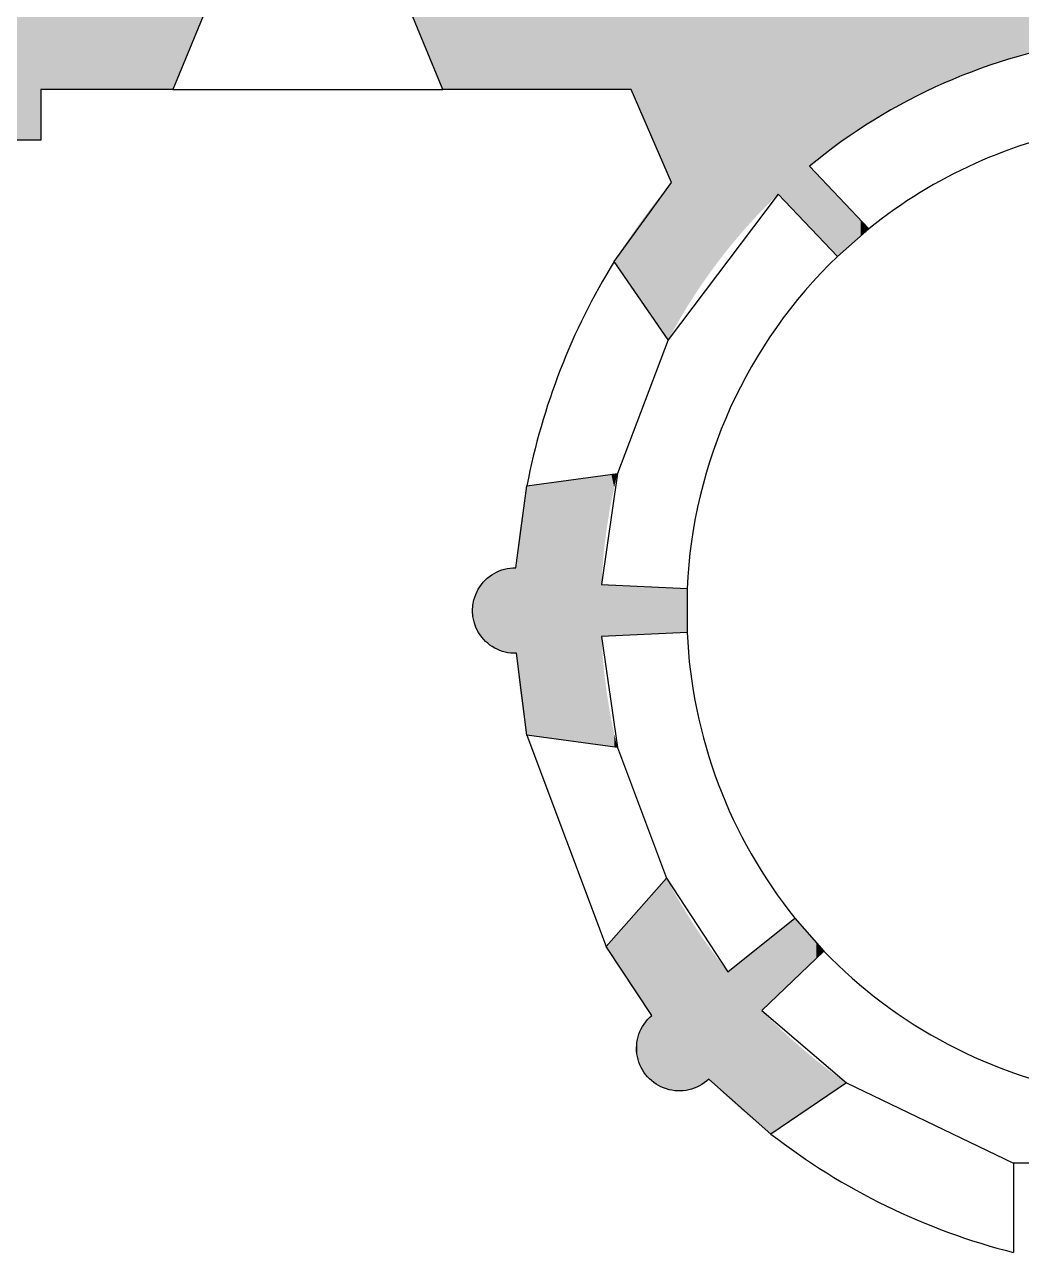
# Model space of a CAD drawing. Extents: x 3 to 54, y -275 to -27.
# Drawn here: x 26.78 to 31.87, y -178.58 to -172.32 of the extents above; entities that cross this region are included whole.
import ezdxf

# ---------------------------------------------------------------- set-up
doc = ezdxf.new("R2010")
doc.units = 0
doc.layers.add('BASE_PLAN', color=7, linetype='CONTINUOUS')

# ---------------------------------------------------------------- blocks, each defined once
blk = doc.blocks.new('*U58')
at = {"layer": 'BASE_PLAN', "linetype": 'CONTINUOUS'}
for points in [[(29.7274, -175.9942), (29.3473, -174.6703), (29.7274, -174.6191)], [(29.7315, -175.1032), (29.7274, -174.6191), (29.7315, -174.6185)], [(29.7274, -175.1746), (29.7274, -174.6191), (29.7315, -175.1032)], [(29.7373, -175.0318), (29.7315, -174.6185), (29.7373, -174.6177)], [(29.7315, -175.1032), (29.7315, -174.6185), (29.7373, -175.0318)], [(29.7448, -174.9605), (29.7373, -174.6177), (29.7448, -174.6167)], [(29.7373, -175.0318), (29.7373, -174.6177), (29.7448, -174.9605)], [(29.7541, -174.8894), (29.7448, -174.6167), (29.7541, -174.6155)], [(29.7448, -174.9605), (29.7448, -174.6167), (29.7541, -174.8894)], [(29.7651, -174.8186), (29.7541, -174.6155), (29.7651, -174.614)], [(29.7541, -174.8894), (29.7541, -174.6155), (29.7651, -174.8186)], [(29.7778, -174.748), (29.7651, -174.614), (29.7778, -174.6123)], [(29.7651, -174.8186), (29.7651, -174.614), (29.7778, -174.748)], [(29.7923, -174.6779), (29.7778, -174.6123), (29.7923, -174.6103)], [(29.7778, -174.748), (29.7778, -174.6123), (29.7923, -174.6779)], [(29.7923, -174.6779), (29.7923, -174.6103), (29.8084, -174.6082)], [(29.3473, -175.943), (29.3291, -174.7728), (29.3473, -174.6703)], [(29.3473, -175.943), (29.3473, -174.6703), (29.3473, -175.943)], [(29.3473, -175.943), (29.3473, -174.6703), (29.3473, -174.6703)], [(29.3473, -175.943), (29.3473, -174.6703), (29.7274, -175.9942)], [(29.3289, -175.8376), (29.3141, -174.8726), (29.3289, -174.7742)], [(29.3291, -175.8392), (29.3289, -174.7742), (29.3291, -174.7728)], [(29.3289, -175.8376), (29.3289, -174.7742), (29.3291, -175.8392)], [(29.3291, -175.8392), (29.3291, -174.7728), (29.3473, -175.943)], [(29.3132, -175.7268), (29.3025, -174.967), (29.3132, -174.8786)], [(29.3141, -175.7348), (29.3132, -174.8786), (29.3141, -174.8726)], [(29.3132, -175.7268), (29.3132, -174.8786), (29.3141, -175.7348)], [(29.3141, -175.7348), (29.3141, -174.8726), (29.3289, -175.8376)], [(29.3005, -175.6051), (29.294, -175.0512), (29.3005, -174.9834)], [(29.3025, -175.63), (29.3005, -174.9834), (29.3025, -174.967)], [(29.3005, -175.6051), (29.3005, -174.9834), (29.3025, -175.63)], [(29.3025, -175.63), (29.3025, -174.967), (29.3132, -175.7268)], [(29.2513, -175.5221), (29.2478, -175.092), (29.2513, -175.0914)], [(29.2531, -175.5224), (29.2513, -175.0914), (29.2531, -175.0911)], [(29.2513, -175.5221), (29.2513, -175.0914), (29.2531, -175.5224)], [(29.2566, -175.523), (29.2531, -175.0911), (29.2566, -175.0906)], [(29.2531, -175.5224), (29.2531, -175.0911), (29.2566, -175.523)], [(29.2585, -175.5232), (29.2566, -175.0906), (29.2585, -175.0903)], [(29.2566, -175.523), (29.2566, -175.0906), (29.2585, -175.5232)], [(29.262, -175.5237), (29.2585, -175.0903), (29.262, -175.0899)], [(29.2585, -175.5232), (29.2585, -175.0903), (29.262, -175.5237)], [(29.2639, -175.5238), (29.262, -175.0899), (29.2639, -175.0897)], [(29.262, -175.5237), (29.262, -175.0899), (29.2639, -175.5238)], [(29.2674, -175.5242), (29.2639, -175.0897), (29.2674, -175.0893)], [(29.2639, -175.5238), (29.2639, -175.0897), (29.2674, -175.5242)], [(29.2692, -175.5244), (29.2674, -175.0893), (29.2692, -175.0891)], [(29.2674, -175.5242), (29.2674, -175.0893), (29.2692, -175.5244)], [(29.2727, -175.5246), (29.2692, -175.0891), (29.2727, -175.0889)], [(29.2692, -175.5244), (29.2692, -175.0891), (29.2727, -175.5246)], [(29.2746, -175.5247), (29.2727, -175.0889), (29.2746, -175.0888)], [(29.2727, -175.5246), (29.2727, -175.0889), (29.2746, -175.5247)], [(29.2781, -175.5249), (29.2746, -175.0888), (29.2781, -175.0886)], [(29.2746, -175.5247), (29.2746, -175.0888), (29.2781, -175.5249)], [(29.2799, -175.525), (29.2781, -175.0886), (29.2799, -175.0885)], [(29.2781, -175.5249), (29.2781, -175.0886), (29.2799, -175.525)], [(29.2799, -175.525), (29.2799, -175.0885), (29.2834, -175.5251)], [(29.2834, -175.5251), (29.2799, -175.0885), (29.2834, -175.0885)], [(29.2852, -175.5251), (29.2834, -175.0885), (29.2852, -175.0884)], [(29.2834, -175.5251), (29.2834, -175.0885), (29.2852, -175.5251)], [(29.2852, -175.5251), (29.2852, -175.0884), (29.2887, -175.5251)], [(29.2887, -175.5251), (29.2852, -175.0884), (29.2887, -175.0884)], [(29.2887, -175.5251), (29.2887, -175.0884), (29.2905, -175.5251)], [(29.2905, -175.5251), (29.2887, -175.0884), (29.2905, -175.0884)], [(29.294, -175.525), (29.2905, -175.0884), (29.294, -175.0512)], [(29.2905, -175.5251), (29.2905, -175.0884), (29.294, -175.525)], [(29.294, -175.525), (29.294, -175.0512), (29.3005, -175.6051)], [(29.1326, -175.4605), (29.1301, -175.1555), (29.1326, -175.153)], [(29.1338, -175.4617), (29.1326, -175.153), (29.1338, -175.1517)], [(29.1326, -175.4605), (29.1326, -175.153), (29.1338, -175.4617)], [(29.1363, -175.4642), (29.1338, -175.1517), (29.1363, -175.1493)], [(29.1338, -175.4617), (29.1338, -175.1517), (29.1363, -175.4642)], [(29.1376, -175.4654), (29.1363, -175.1493), (29.1376, -175.1481)], [(29.1363, -175.4642), (29.1363, -175.1493), (29.1376, -175.4654)], [(29.1402, -175.4679), (29.1376, -175.1481), (29.1402, -175.1457)], [(29.1376, -175.4654), (29.1376, -175.1481), (29.1402, -175.4679)], [(29.1415, -175.4691), (29.1402, -175.1457), (29.1415, -175.1444)], [(29.1402, -175.4679), (29.1402, -175.1457), (29.1415, -175.4691)], [(29.1442, -175.4714), (29.1415, -175.1444), (29.1442, -175.1421)], [(29.1415, -175.4691), (29.1415, -175.1444), (29.1442, -175.4714)], [(29.1455, -175.4726), (29.1442, -175.1421), (29.1455, -175.1409)], [(29.1442, -175.4714), (29.1442, -175.1421), (29.1455, -175.4726)], [(29.1482, -175.4749), (29.1455, -175.1409), (29.1482, -175.1386)], [(29.1455, -175.4726), (29.1455, -175.1409), (29.1482, -175.4749)], [(29.1496, -175.476), (29.1482, -175.1386), (29.1496, -175.1375)], [(29.1482, -175.4749), (29.1482, -175.1386), (29.1496, -175.476)], [(29.1524, -175.4783), (29.1496, -175.1375), (29.1524, -175.1353)], [(29.1496, -175.476), (29.1496, -175.1375), (29.1524, -175.4783)], [(29.1538, -175.4794), (29.1524, -175.1353), (29.1538, -175.1341)], [(29.1524, -175.4783), (29.1524, -175.1353), (29.1538, -175.4794)], [(29.1567, -175.4816), (29.1538, -175.1341), (29.1567, -175.132)], [(29.1538, -175.4794), (29.1538, -175.1341), (29.1567, -175.4816)], [(29.1582, -175.4827), (29.1567, -175.132), (29.1582, -175.1308)], [(29.1567, -175.4816), (29.1567, -175.132), (29.1582, -175.4827)], [(29.161, -175.4848), (29.1582, -175.1308), (29.161, -175.1288)], [(29.1582, -175.4827), (29.1582, -175.1308), (29.161, -175.4848)], [(29.1626, -175.4858), (29.161, -175.1288), (29.1626, -175.1277)], [(29.161, -175.4848), (29.161, -175.1288), (29.1626, -175.4858)], [(29.1655, -175.4878), (29.1626, -175.1277), (29.1655, -175.1257)], [(29.1626, -175.4858), (29.1626, -175.1277), (29.1655, -175.4878)], [(29.1671, -175.4889), (29.1655, -175.1257), (29.1671, -175.1246)], [(29.1655, -175.4878), (29.1655, -175.1257), (29.1671, -175.4889)], [(29.17, -175.4908), (29.1671, -175.1246), (29.17, -175.1227)], [(29.1671, -175.4889), (29.1671, -175.1246), (29.17, -175.4908)], [(29.1716, -175.4918), (29.17, -175.1227), (29.1716, -175.1216)], [(29.17, -175.4908), (29.17, -175.1227), (29.1716, -175.4918)], [(29.1746, -175.4937), (29.1716, -175.1216), (29.1746, -175.1198)], [(29.1716, -175.4918), (29.1716, -175.1216), (29.1746, -175.4937)], [(29.1763, -175.4947), (29.1746, -175.1198), (29.1763, -175.1188)], [(29.1746, -175.4937), (29.1746, -175.1198), (29.1763, -175.4947)], [(29.1794, -175.4965), (29.1763, -175.1188), (29.1794, -175.117)], [(29.1763, -175.4947), (29.1763, -175.1188), (29.1794, -175.4965)], [(29.181, -175.4974), (29.1794, -175.117), (29.181, -175.1161)], [(29.1794, -175.4965), (29.1794, -175.117), (29.181, -175.4974)], [(29.1841, -175.4991), (29.181, -175.1161), (29.1841, -175.1144)], [(29.181, -175.4974), (29.181, -175.1161), (29.1841, -175.4991)], [(29.1859, -175.5), (29.1841, -175.1144), (29.1859, -175.1135)], [(29.1841, -175.4991), (29.1841, -175.1144), (29.1859, -175.5)], [(29.189, -175.5017), (29.1859, -175.1135), (29.189, -175.1118)], [(29.1859, -175.5), (29.1859, -175.1135), (29.189, -175.5017)], [(29.1907, -175.5025), (29.189, -175.1118), (29.1907, -175.111)], [(29.189, -175.5017), (29.189, -175.1118), (29.1907, -175.5025)], [(29.1939, -175.5041), (29.1907, -175.111), (29.1939, -175.1094)], [(29.1907, -175.5025), (29.1907, -175.111), (29.1939, -175.5041)], [(29.1957, -175.5049), (29.1939, -175.1094), (29.1957, -175.1086)], [(29.1939, -175.5041), (29.1939, -175.1094), (29.1957, -175.5049)], [(29.1989, -175.5064), (29.1957, -175.1086), (29.1989, -175.1071)], [(29.1957, -175.5049), (29.1957, -175.1086), (29.1989, -175.5064)], [(29.2007, -175.5072), (29.1989, -175.1071), (29.2007, -175.1063)], [(29.1989, -175.5064), (29.1989, -175.1071), (29.2007, -175.5072)], [(29.204, -175.5086), (29.2007, -175.1063), (29.204, -175.105)], [(29.2007, -175.5072), (29.2007, -175.1063), (29.204, -175.5086)], [(29.2058, -175.5093), (29.204, -175.105), (29.2058, -175.1042)], [(29.204, -175.5086), (29.204, -175.105), (29.2058, -175.5093)], [(29.2091, -175.5106), (29.2058, -175.1042), (29.2091, -175.1029)], [(29.2058, -175.5093), (29.2058, -175.1042), (29.2091, -175.5106)], [(29.2109, -175.5113), (29.2091, -175.1029), (29.2109, -175.1022)], [(29.2091, -175.5106), (29.2091, -175.1029), (29.2109, -175.5113)], [(29.2142, -175.5125), (29.2109, -175.1022), (29.2142, -175.101)], [(29.2109, -175.5113), (29.2109, -175.1022), (29.2142, -175.5125)], [(29.2161, -175.5131), (29.2142, -175.101), (29.2161, -175.1003)], [(29.2142, -175.5125), (29.2142, -175.101), (29.2161, -175.5131)], [(29.2194, -175.5143), (29.2161, -175.1003), (29.2194, -175.0992)], [(29.2161, -175.5131), (29.2161, -175.1003), (29.2194, -175.5143)], [(29.2213, -175.5149), (29.2194, -175.0992), (29.2213, -175.0986)], [(29.2194, -175.5143), (29.2194, -175.0992), (29.2213, -175.5149)], [(29.2247, -175.5159), (29.2213, -175.0986), (29.2247, -175.0976)], [(29.2213, -175.5149), (29.2213, -175.0986), (29.2247, -175.5159)], [(29.2265, -175.5165), (29.2247, -175.0976), (29.2265, -175.097)], [(29.2247, -175.5159), (29.2247, -175.0976), (29.2265, -175.5165)], [(29.2299, -175.5174), (29.2265, -175.097), (29.2299, -175.0961)], [(29.2265, -175.5165), (29.2265, -175.097), (29.2299, -175.5174)], [(29.2318, -175.5179), (29.2299, -175.0961), (29.2318, -175.0956)], [(29.2299, -175.5174), (29.2299, -175.0961), (29.2318, -175.5179)], [(29.2352, -175.5188), (29.2318, -175.0956), (29.2352, -175.0947)], [(29.2318, -175.5179), (29.2318, -175.0956), (29.2352, -175.5188)], [(29.2371, -175.5193), (29.2352, -175.0947), (29.2371, -175.0942)], [(29.2352, -175.5188), (29.2352, -175.0947), (29.2371, -175.5193)], [(29.2406, -175.5201), (29.2371, -175.0942), (29.2406, -175.0935)], [(29.2371, -175.5193), (29.2371, -175.0942), (29.2406, -175.5201)], [(29.2424, -175.5205), (29.2406, -175.0935), (29.2424, -175.093)], [(29.2406, -175.5201), (29.2406, -175.0935), (29.2424, -175.5205)], [(29.2459, -175.5212), (29.2424, -175.093), (29.2459, -175.0924)], [(29.2424, -175.5205), (29.2424, -175.093), (29.2459, -175.5212)], [(29.2478, -175.5215), (29.2459, -175.0924), (29.2478, -175.092)], [(29.2459, -175.5212), (29.2459, -175.0924), (29.2478, -175.5215)], [(29.2478, -175.5215), (29.2478, -175.092), (29.2513, -175.5221)], [(29.0895, -175.3982), (29.088, -175.2185), (29.0895, -175.2154)], [(29.0903, -175.3999), (29.0895, -175.2154), (29.0903, -175.2135)], [(29.0895, -175.3982), (29.0895, -175.2154), (29.0903, -175.3999)], [(29.0918, -175.4032), (29.0903, -175.2135), (29.0918, -175.2104)], [(29.0903, -175.3999), (29.0903, -175.2135), (29.0918, -175.4032)], [(29.0927, -175.4049), (29.0918, -175.2104), (29.0927, -175.2086)], [(29.0918, -175.4032), (29.0918, -175.2104), (29.0927, -175.4049)], [(29.0943, -175.4081), (29.0927, -175.2086), (29.0943, -175.2055)], [(29.0927, -175.4049), (29.0927, -175.2086), (29.0943, -175.4081)], [(29.0952, -175.4098), (29.0943, -175.2055), (29.0952, -175.2037)], [(29.0943, -175.4081), (29.0943, -175.2055), (29.0952, -175.4098)], [(29.0969, -175.4129), (29.0952, -175.2037), (29.0969, -175.2006)], [(29.0952, -175.4098), (29.0952, -175.2037), (29.0969, -175.4129)], [(29.0979, -175.4146), (29.0969, -175.2006), (29.0979, -175.1989)], [(29.0969, -175.4129), (29.0969, -175.2006), (29.0979, -175.4146)], [(29.0996, -175.4177), (29.0979, -175.1989), (29.0996, -175.1958)], [(29.0979, -175.4146), (29.0979, -175.1989), (29.0996, -175.4177)], [(29.1006, -175.4193), (29.0996, -175.1958), (29.1006, -175.1941)], [(29.0996, -175.4177), (29.0996, -175.1958), (29.1006, -175.4193)], [(29.1025, -175.4224), (29.1006, -175.1941), (29.1025, -175.1912)], [(29.1006, -175.4193), (29.1006, -175.1941), (29.1025, -175.4224)], [(29.1035, -175.424), (29.1025, -175.1912), (29.1035, -175.1895)], [(29.1025, -175.4224), (29.1025, -175.1912), (29.1035, -175.424)], [(29.1054, -175.427), (29.1035, -175.1895), (29.1054, -175.1865)], [(29.1035, -175.424), (29.1035, -175.1895), (29.1054, -175.427)], [(29.1065, -175.4286), (29.1054, -175.1865), (29.1065, -175.1849)], [(29.1054, -175.427), (29.1054, -175.1865), (29.1065, -175.4286)], [(29.1085, -175.4315), (29.1065, -175.1849), (29.1085, -175.182)], [(29.1065, -175.4286), (29.1065, -175.1849), (29.1085, -175.4315)], [(29.1096, -175.4331), (29.1085, -175.182), (29.1096, -175.1804)], [(29.1085, -175.4315), (29.1085, -175.182), (29.1096, -175.4331)], [(29.1116, -175.436), (29.1096, -175.1804), (29.1116, -175.1776)], [(29.1096, -175.4331), (29.1096, -175.1804), (29.1116, -175.436)], [(29.1128, -175.4375), (29.1116, -175.1776), (29.1128, -175.176)], [(29.1116, -175.436), (29.1116, -175.1776), (29.1128, -175.4375)], [(29.1149, -175.4403), (29.1128, -175.176), (29.1149, -175.1732)], [(29.1128, -175.4375), (29.1128, -175.176), (29.1149, -175.4403)], [(29.1161, -175.4418), (29.1149, -175.1732), (29.1161, -175.1717)], [(29.1149, -175.4403), (29.1149, -175.1732), (29.1161, -175.4418)], [(29.1183, -175.4445), (29.1161, -175.1717), (29.1183, -175.169)], [(29.1161, -175.4418), (29.1161, -175.1717), (29.1183, -175.4445)], [(29.1194, -175.446), (29.1183, -175.169), (29.1194, -175.1675)], [(29.1183, -175.4445), (29.1183, -175.169), (29.1194, -175.446)], [(29.1217, -175.4487), (29.1194, -175.1675), (29.1217, -175.1648)], [(29.1194, -175.446), (29.1194, -175.1675), (29.1217, -175.4487)], [(29.1229, -175.4501), (29.1217, -175.1648), (29.1229, -175.1634)], [(29.1217, -175.4487), (29.1217, -175.1648), (29.1229, -175.4501)], [(29.1252, -175.4527), (29.1229, -175.1634), (29.1252, -175.1608)], [(29.1229, -175.4501), (29.1229, -175.1634), (29.1252, -175.4527)], [(29.1265, -175.4541), (29.1252, -175.1608), (29.1265, -175.1594)], [(29.1252, -175.4527), (29.1252, -175.1608), (29.1265, -175.4541)], [(29.1289, -175.4567), (29.1265, -175.1594), (29.1289, -175.1569)], [(29.1265, -175.4541), (29.1265, -175.1594), (29.1289, -175.4567)], [(29.1301, -175.458), (29.1289, -175.1569), (29.1301, -175.1555)], [(29.1289, -175.4567), (29.1289, -175.1569), (29.1301, -175.458)], [(29.1301, -175.458), (29.1301, -175.1555), (29.1326, -175.4605)], [(29.7274, -175.9942), (29.7274, -175.1746), (29.7274, -175.9942)], [(29.7274, -175.9942), (29.7274, -175.1746), (29.7274, -175.1746)], [(29.7274, -175.4387), (29.7274, -175.1746), (30.1619, -175.4191)], [(30.1619, -175.4191), (29.7274, -175.1746), (30.1619, -175.1943)], [(30.1619, -175.3067), (30.1619, -175.1943), (30.1625, -175.2505)], [(30.1625, -175.2505), (30.1619, -175.1943), (30.1625, -175.1943)], [(30.1625, -175.2505), (30.1625, -175.1943), (30.1644, -175.1944)], [(29.0713, -175.3352), (29.0709, -175.2818), (29.0713, -175.2784)], [(29.0716, -175.337), (29.0713, -175.2784), (29.0716, -175.2764)], [(29.0713, -175.3352), (29.0713, -175.2784), (29.0716, -175.337)], [(29.0721, -175.3406), (29.0716, -175.2764), (29.0721, -175.273)], [(29.0716, -175.337), (29.0716, -175.2764), (29.0721, -175.3406)], [(29.0724, -175.3424), (29.0721, -175.273), (29.0724, -175.271)], [(29.0721, -175.3406), (29.0721, -175.273), (29.0724, -175.3424)], [(29.073, -175.346), (29.0724, -175.271), (29.073, -175.2676)], [(29.0724, -175.3424), (29.0724, -175.271), (29.073, -175.346)], [(29.0734, -175.3478), (29.073, -175.2676), (29.0734, -175.2657)], [(29.073, -175.346), (29.073, -175.2676), (29.0734, -175.3478)], [(29.074, -175.3513), (29.0734, -175.2657), (29.074, -175.2623)], [(29.0734, -175.3478), (29.0734, -175.2657), (29.074, -175.3513)], [(29.0744, -175.3531), (29.074, -175.2623), (29.0744, -175.2603)], [(29.074, -175.3513), (29.074, -175.2623), (29.0744, -175.3531)], [(29.0752, -175.3566), (29.0744, -175.2603), (29.0752, -175.2569)], [(29.0744, -175.3531), (29.0744, -175.2603), (29.0752, -175.3566)], [(29.0757, -175.3585), (29.0752, -175.2569), (29.0757, -175.255)], [(29.0752, -175.3566), (29.0752, -175.2569), (29.0757, -175.3585)], [(29.0765, -175.362), (29.0757, -175.255), (29.0765, -175.2516)], [(29.0757, -175.3585), (29.0757, -175.255), (29.0765, -175.362)], [(29.077, -175.3638), (29.0765, -175.2516), (29.077, -175.2497)], [(29.0765, -175.362), (29.0765, -175.2516), (29.077, -175.3638)], [(29.078, -175.3673), (29.077, -175.2497), (29.078, -175.2463)], [(29.077, -175.3638), (29.077, -175.2497), (29.078, -175.3673)], [(29.0785, -175.3691), (29.078, -175.2463), (29.0785, -175.2444)], [(29.078, -175.3673), (29.078, -175.2463), (29.0785, -175.3691)], [(29.0796, -175.3725), (29.0785, -175.2444), (29.0796, -175.241)], [(29.0785, -175.3691), (29.0785, -175.2444), (29.0796, -175.3725)], [(29.0802, -175.3743), (29.0796, -175.241), (29.0802, -175.2391)], [(29.0796, -175.3725), (29.0796, -175.241), (29.0802, -175.3743)], [(29.0813, -175.3777), (29.0802, -175.2391), (29.0813, -175.2358)], [(29.0802, -175.3743), (29.0802, -175.2391), (29.0813, -175.3777)], [(29.0819, -175.3795), (29.0813, -175.2358), (29.0819, -175.2339)], [(29.0813, -175.3777), (29.0813, -175.2358), (29.0819, -175.3795)], [(29.0831, -175.3829), (29.0819, -175.2339), (29.0831, -175.2306)], [(29.0819, -175.3795), (29.0819, -175.2339), (29.0831, -175.3829)], [(29.0838, -175.3847), (29.0831, -175.2306), (29.0838, -175.2287)], [(29.0831, -175.3829), (29.0831, -175.2306), (29.0838, -175.3847)], [(29.0851, -175.3881), (29.0838, -175.2287), (29.0851, -175.2255)], [(29.0838, -175.3847), (29.0838, -175.2287), (29.0851, -175.3881)], [(29.0859, -175.3899), (29.0851, -175.2255), (29.0859, -175.2236)], [(29.0851, -175.3881), (29.0851, -175.2255), (29.0859, -175.3899)], [(29.0872, -175.3932), (29.0859, -175.2236), (29.0872, -175.2204)], [(29.0859, -175.3899), (29.0859, -175.2236), (29.0872, -175.3932)], [(29.088, -175.3949), (29.0872, -175.2204), (29.088, -175.2185)], [(29.0872, -175.3932), (29.0872, -175.2204), (29.088, -175.3949)], [(29.088, -175.3949), (29.088, -175.2185), (29.0895, -175.3982)], [(29.0696, -175.3138), (29.0695, -175.3032), (29.0696, -175.3002)], [(29.0695, -175.3096), (29.0695, -175.3085), (29.0695, -175.3032)], [(29.0695, -175.3096), (29.0695, -175.3032), (29.0696, -175.3138)], [(29.0697, -175.3153), (29.0696, -175.3002), (29.0697, -175.2979)], [(29.0696, -175.3138), (29.0696, -175.3002), (29.0697, -175.3153)], [(29.0698, -175.3192), (29.0697, -175.2979), (29.0698, -175.2946)], [(29.0697, -175.3153), (29.0697, -175.2979), (29.0698, -175.3192)], [(29.0699, -175.3208), (29.0698, -175.2946), (29.0699, -175.2925)], [(29.0698, -175.3192), (29.0698, -175.2946), (29.0699, -175.3208)], [(29.0702, -175.3245), (29.0699, -175.2925), (29.0702, -175.2892)], [(29.0699, -175.3208), (29.0699, -175.2925), (29.0702, -175.3245)], [(29.0703, -175.3262), (29.0702, -175.2892), (29.0703, -175.2872)], [(29.0702, -175.3245), (29.0702, -175.2892), (29.0703, -175.3262)], [(29.0707, -175.3299), (29.0703, -175.2872), (29.0707, -175.2838)], [(29.0703, -175.3262), (29.0703, -175.2872), (29.0707, -175.3299)], [(29.0709, -175.3316), (29.0707, -175.2838), (29.0709, -175.2818)], [(29.0707, -175.3299), (29.0707, -175.2838), (29.0709, -175.3316)], [(29.0709, -175.3316), (29.0709, -175.2818), (29.0713, -175.3352)], [(30.1619, -175.4191), (30.1619, -175.3067), (30.1625, -175.419)], [(30.1625, -175.419), (30.1619, -175.3067), (30.1625, -175.3628)], [(30.1625, -175.419), (30.1625, -175.3628), (30.1644, -175.4189)], [(29.7274, -175.9942), (29.7274, -175.4387), (29.7315, -175.9948)], [(29.7315, -175.9948), (29.7274, -175.4387), (29.7315, -175.5101)], [(29.7315, -175.9948), (29.7315, -175.5101), (29.7373, -175.9956)], [(29.7373, -175.9956), (29.7315, -175.5101), (29.7373, -175.5815)], [(29.7373, -175.9956), (29.7373, -175.5815), (29.7448, -175.9966)], [(29.7448, -175.9966), (29.7373, -175.5815), (29.7448, -175.6528)], [(29.7448, -175.9966), (29.7448, -175.6528), (29.7541, -175.9978)], [(29.7541, -175.9978), (29.7448, -175.6528), (29.7541, -175.7239)], [(29.7541, -175.9978), (29.7541, -175.7239), (29.7651, -175.9993)], [(29.7651, -175.9993), (29.7541, -175.7239), (29.7651, -175.7947)], [(29.7651, -175.9993), (29.7651, -175.7947), (29.7778, -176.001)], [(29.7778, -176.001), (29.7651, -175.7947), (29.7778, -175.8653)], [(29.7778, -176.001), (29.7778, -175.8653), (29.7923, -176.003)], [(29.7923, -176.003), (29.7778, -175.8653), (29.7923, -175.9354)], [(29.7923, -176.003), (29.7923, -175.9354), (29.8084, -176.0052)]]:
    blk.add_solid(points, dxfattribs=at)
blk = doc.blocks.new('*U59')
at = {"layer": 'BASE_PLAN', "linetype": 'CONTINUOUS'}
for points in [[(28.9186, -172.649), (28.7063, -172.1339), (28.9186, -171.6188)], [(28.9186, -172.649), (28.9186, -171.6188), (29.8791, -172.649)], [(29.8791, -172.649), (28.9186, -171.6188), (29.8791, -171.6188)], [(29.8791, -172.649), (29.8791, -171.6188), (30.0843, -173.1241)], [(30.0843, -173.1241), (29.8791, -171.6188), (30.0843, -171.6188)], [(30.0843, -173.8958), (30.0843, -171.6188), (30.0958, -173.8746)], [(30.0958, -173.8746), (30.0843, -171.6188), (30.0958, -171.6188)], [(30.0958, -173.8746), (30.0958, -171.6188), (30.1247, -173.8239)], [(30.1247, -173.8239), (30.0958, -171.6188), (30.1247, -171.6188)], [(30.1247, -173.8239), (30.1247, -171.6188), (30.1546, -173.7737)], [(30.1546, -173.7737), (30.1247, -171.6188), (30.1546, -171.6188)], [(30.1546, -173.7737), (30.1546, -171.6188), (30.1855, -173.7241)], [(30.1855, -173.7241), (30.1546, -171.6188), (30.1855, -171.6188)], [(30.1855, -173.7241), (30.1855, -171.6188), (30.2174, -173.6751)], [(30.2174, -173.6751), (30.1855, -171.6188), (30.2174, -171.6188)], [(30.2174, -173.6751), (30.2174, -171.6188), (30.2503, -173.6267)], [(30.2503, -173.6267), (30.2174, -171.6188), (30.2503, -171.6188)], [(30.2503, -173.6267), (30.2503, -171.6188), (30.2842, -173.579)], [(30.2842, -173.579), (30.2503, -171.6188), (30.2842, -171.6188)], [(30.2842, -173.579), (30.2842, -171.6188), (30.319, -173.5319)], [(30.319, -173.5319), (30.2842, -171.6188), (30.319, -171.6188)], [(30.319, -173.5319), (30.319, -171.6188), (30.3548, -173.4855)], [(30.3548, -173.4855), (30.319, -171.6188), (30.3548, -171.6188)], [(30.3548, -173.4855), (30.3548, -171.6188), (30.3915, -173.4399)], [(30.3915, -173.4399), (30.3548, -171.6188), (30.3915, -171.6188)], [(30.3915, -173.4399), (30.3915, -171.6188), (30.429, -173.3951)], [(30.429, -173.3951), (30.3915, -171.6188), (30.429, -171.6188)], [(30.429, -173.3951), (30.429, -171.6188), (30.4674, -173.351)], [(30.4674, -173.351), (30.429, -171.6188), (30.4674, -171.6188)], [(30.4674, -173.351), (30.4674, -171.6188), (30.5067, -173.3077)], [(30.5067, -173.3077), (30.4674, -171.6188), (30.5067, -171.6188)], [(30.5067, -173.3077), (30.5067, -171.6188), (30.5467, -173.2653)], [(30.5467, -173.2653), (30.5067, -171.6188), (30.5467, -171.6188)], [(30.5467, -173.2653), (30.5467, -171.6188), (30.5875, -173.2237)], [(30.5875, -173.2237), (30.5467, -171.6188), (30.5875, -171.6188)], [(30.5875, -173.2237), (30.5875, -171.6188), (30.6291, -173.183)], [(30.6291, -173.183), (30.5875, -171.6188), (30.6291, -171.6188)], [(30.6291, -173.183), (30.6291, -171.6188), (30.7883, -173.3503)], [(30.7883, -173.3503), (30.6291, -171.6188), (30.7883, -171.6188)], [(30.7883, -173.0411), (30.7883, -171.6188), (30.8665, -172.9786)], [(30.8665, -172.9786), (30.7883, -171.6188), (30.8665, -171.6188)], [(30.8665, -172.9786), (30.8665, -171.6188), (30.947, -172.9186)], [(30.947, -172.9186), (30.8665, -171.6188), (30.947, -171.6188)], [(30.947, -172.9186), (30.947, -171.6188), (31.0298, -172.8612)], [(31.0298, -172.8612), (30.947, -171.6188), (31.0298, -171.6188)], [(31.0298, -172.8612), (31.0298, -171.6188), (31.1148, -172.8066)], [(31.1148, -172.8066), (31.0298, -171.6188), (31.1148, -171.6188)], [(31.1148, -172.8066), (31.1148, -171.6188), (31.2019, -172.7548)], [(31.2019, -172.7548), (31.1148, -171.6188), (31.2019, -171.6188)], [(31.2019, -172.7548), (31.2019, -171.6188), (31.2908, -172.7059)], [(31.2908, -172.7059), (31.2019, -171.6188), (31.2908, -171.6188)], [(31.2908, -172.7059), (31.2908, -171.6188), (31.3815, -172.6602)], [(31.3815, -172.6602), (31.2908, -171.6188), (31.3815, -171.6188)], [(31.3815, -172.6602), (31.3815, -171.6188), (31.4738, -172.6175)], [(31.4738, -172.6175), (31.3815, -171.6188), (31.4738, -171.6188)], [(31.4738, -172.6175), (31.4738, -171.6188), (31.5675, -172.5782)], [(31.5675, -172.5782), (31.4738, -171.6188), (31.5675, -171.6188)], [(31.5675, -172.5782), (31.5675, -171.6188), (31.6624, -172.5421)], [(31.6624, -172.5421), (31.5675, -171.6188), (31.6624, -171.6188)], [(31.6624, -172.5421), (31.6624, -171.6188), (31.7584, -172.5094)], [(31.7584, -172.5094), (31.6624, -171.6188), (31.7584, -171.6188)], [(31.7584, -172.5094), (31.7584, -171.6188), (31.8553, -172.4801)], [(31.8553, -172.4801), (31.7584, -171.6188), (31.8553, -171.6188)], [(31.8553, -172.4801), (31.8553, -171.6188), (31.953, -172.4543)], [(31.953, -172.4543), (31.8553, -171.6188), (31.953, -171.6188)], [(30.7883, -173.3503), (30.7883, -173.0411), (30.9313, -173.5005)], [(30.9313, -173.5005), (30.7883, -173.0411), (30.9313, -173.1914)], [(30.068, -173.9257), (30.0446, -173.172), (30.068, -173.1438)], [(30.0843, -173.8958), (30.068, -173.1438), (30.0843, -173.1241)], [(30.068, -173.9257), (30.068, -173.1438), (30.0843, -173.8958)], [(30.0446, -173.8919), (30.0058, -173.2207), (30.0446, -173.172)], [(30.0446, -173.8919), (30.0446, -173.172), (30.068, -173.9257)], [(30.9313, -173.5005), (30.9313, -173.1914), (30.9702, -173.464)], [(30.9702, -173.464), (30.9313, -173.1914), (30.9702, -173.2323)], [(29.9678, -173.781), (29.9308, -173.3203), (29.9678, -173.2701)], [(30.0058, -173.8358), (29.9678, -173.2701), (30.0058, -173.2207)], [(29.9678, -173.781), (29.9678, -173.2701), (30.0058, -173.8358)], [(30.0058, -173.8358), (30.0058, -173.2207), (30.0446, -173.8919)], [(30.9702, -173.464), (30.9702, -173.2323), (31.0098, -173.4284)], [(31.0098, -173.4284), (30.9702, -173.2323), (31.0098, -173.274)], [(31.0098, -173.4284), (31.0098, -173.274), (31.0502, -173.3936)], [(31.0502, -173.3936), (31.0098, -173.274), (31.0502, -173.3164)], [(29.9308, -173.7275), (29.8946, -173.371), (29.9308, -173.3203)], [(29.9308, -173.7275), (29.9308, -173.3203), (29.9678, -173.781)], [(31.0502, -173.3936), (31.0502, -173.3164), (31.0914, -173.3597)], [(29.8946, -173.6754), (29.8595, -173.4225), (29.8946, -173.371)], [(29.8946, -173.6754), (29.8946, -173.371), (29.9308, -173.7275)], [(29.8595, -173.6246), (29.8253, -173.4746), (29.8595, -173.4225)], [(29.8595, -173.6246), (29.8595, -173.4225), (29.8946, -173.6754)], [(29.8253, -173.5752), (29.7921, -173.5272), (29.8253, -173.4746)], [(29.8253, -173.5752), (29.8253, -173.4746), (29.8595, -173.6246)]]:
    blk.add_solid(points, dxfattribs=at)
blk = doc.blocks.new('*U60')
at = {"layer": 'BASE_PLAN', "linetype": 'CONTINUOUS'}
for points in [[(26.4841, -172.9078), (26.4841, -168.4199), (26.8116, -172.9078)], [(26.8116, -172.9078), (26.4841, -168.4199), (26.8116, -171.6188)], [(26.8116, -172.9078), (26.8116, -171.6188), (26.8682, -172.9078)], [(26.8682, -172.649), (26.8116, -171.6188), (26.8682, -171.6188)], [(26.8682, -172.9078), (26.8116, -171.6188), (26.8682, -172.649)], [(26.8682, -172.649), (26.8682, -171.6188), (27.5415, -172.649)], [(27.5415, -172.649), (26.8682, -171.6188), (27.5415, -171.6188)], [(27.5415, -172.649), (27.5415, -171.6188), (27.7538, -172.1339)]]:
    blk.add_solid(points, dxfattribs=at)
blk = doc.blocks.new('*U67')
at = {"layer": 'BASE_PLAN', "linetype": 'CONTINUOUS'}
for points in [[(30.0172, -177.729), (30.0124, -176.7246), (30.0172, -176.7192)], [(30.022, -177.7317), (30.0172, -176.7192), (30.022, -176.7138)], [(30.0172, -177.729), (30.0172, -176.7192), (30.022, -177.7317)], [(30.0269, -177.7342), (30.022, -176.7138), (30.0269, -176.7082)], [(30.022, -177.7317), (30.022, -176.7138), (30.0269, -177.7342)], [(30.0319, -177.7366), (30.0269, -176.7082), (30.0319, -176.7026)], [(30.0269, -177.7342), (30.0269, -176.7082), (30.0319, -177.7366)], [(30.0369, -177.7389), (30.0319, -176.7026), (30.0369, -176.6969)], [(30.0319, -177.7366), (30.0319, -176.7026), (30.0369, -177.7389)], [(30.042, -177.7411), (30.0369, -176.6969), (30.042, -176.6912)], [(30.0369, -177.7389), (30.0369, -176.6969), (30.042, -177.7411)], [(30.0471, -177.7431), (30.042, -176.6912), (30.0471, -176.6854)], [(30.042, -177.7411), (30.042, -176.6912), (30.0471, -177.7431)], [(30.0523, -177.745), (30.0471, -176.6854), (30.0523, -176.6795)], [(30.0471, -177.7431), (30.0471, -176.6854), (30.0523, -177.745)], [(30.0575, -177.7468), (30.0523, -176.6795), (30.0575, -176.6736)], [(30.0523, -177.745), (30.0523, -176.6795), (30.0575, -177.7468)], [(30.0595, -177.7474), (30.0575, -176.6736), (30.0595, -176.6713)], [(30.0575, -177.7468), (30.0575, -176.6736), (30.0595, -177.7474)], [(30.0595, -177.7474), (30.0595, -176.6713), (30.0627, -177.7484)], [(30.0627, -177.7484), (30.0595, -176.6713), (30.0627, -176.6774)], [(30.0627, -177.7484), (30.0627, -176.6774), (30.068, -177.7499)], [(30.068, -177.7499), (30.0627, -176.6774), (30.068, -176.6871)], [(30.068, -177.7499), (30.068, -176.6871), (30.0733, -177.7512)], [(30.0733, -177.7512), (30.068, -176.6871), (30.0733, -176.697)], [(30.0733, -177.7512), (30.0733, -176.697), (30.0786, -177.7524)], [(30.0786, -177.7524), (30.0733, -176.697), (30.0786, -176.7068)], [(30.0786, -177.7524), (30.0786, -176.7068), (30.0839, -177.7535)], [(30.0839, -177.7535), (30.0786, -176.7068), (30.0839, -176.7167)], [(30.0839, -177.7535), (30.0839, -176.7167), (30.0892, -177.7545)], [(30.0892, -177.7545), (30.0839, -176.7167), (30.0892, -176.7266)], [(29.9837, -177.3725), (29.9225, -176.8266), (29.9837, -176.7572)], [(29.9857, -177.7073), (29.9837, -176.7572), (29.9857, -176.755)], [(29.9837, -177.7056), (29.9837, -176.7572), (29.9857, -177.7073)], [(29.9899, -177.7107), (29.9857, -176.755), (29.9899, -176.7502)], [(29.9857, -177.7073), (29.9857, -176.755), (29.9899, -177.7107)], [(29.9943, -177.714), (29.9899, -176.7502), (29.9943, -176.7453)], [(29.9899, -177.7107), (29.9899, -176.7502), (29.9943, -177.714)], [(29.9987, -177.7172), (29.9943, -176.7453), (29.9987, -176.7402)], [(29.9943, -177.714), (29.9943, -176.7453), (29.9987, -177.7172)], [(30.0032, -177.7203), (29.9987, -176.7402), (30.0032, -176.7351)], [(29.9987, -177.7172), (29.9987, -176.7402), (30.0032, -177.7203)], [(30.0078, -177.7234), (30.0032, -176.7351), (30.0078, -176.7299)], [(30.0032, -177.7203), (30.0032, -176.7351), (30.0078, -177.7234)], [(30.0124, -177.7263), (30.0078, -176.7299), (30.0124, -176.7246)], [(30.0078, -177.7234), (30.0078, -176.7299), (30.0124, -177.7263)], [(30.0124, -177.7263), (30.0124, -176.7246), (30.0172, -177.729)], [(30.0892, -177.7545), (30.0892, -176.7266), (30.0933, -177.7551)], [(30.0933, -177.7551), (30.0892, -176.7266), (30.0933, -176.7342)], [(30.0933, -177.7551), (30.0933, -176.7342), (30.0946, -177.7553)], [(30.0946, -177.7553), (30.0933, -176.7342), (30.0946, -176.7364)], [(30.0946, -177.7553), (30.0946, -176.7364), (30.0999, -177.7559)], [(30.0999, -177.7559), (30.0946, -176.7364), (30.0999, -176.7458)], [(30.0999, -177.7559), (30.0999, -176.7458), (30.1052, -177.7565)], [(30.1052, -177.7565), (30.0999, -176.7458), (30.1052, -176.7551)], [(30.1052, -177.7565), (30.1052, -176.7551), (30.1105, -177.7569)], [(30.1105, -177.7569), (30.1052, -176.7551), (30.1105, -176.7644)], [(30.1105, -177.7569), (30.1105, -176.7644), (30.1158, -177.7572)], [(30.1158, -177.7572), (30.1105, -176.7644), (30.1158, -176.7737)], [(30.1158, -177.7572), (30.1158, -176.7737), (30.1211, -177.7573)], [(30.1211, -177.7573), (30.1158, -176.7737), (30.1211, -176.783)], [(29.9225, -177.2865), (29.8635, -176.8935), (29.9225, -176.8266)], [(29.9225, -177.2865), (29.9225, -176.8266), (29.9837, -177.3725)], [(30.1211, -177.7573), (30.1211, -176.783), (30.1265, -177.7573)], [(30.1265, -177.7573), (30.1211, -176.783), (30.1265, -176.7924)], [(30.1265, -177.7573), (30.1265, -176.7924), (30.1287, -177.7573)], [(30.1287, -177.7573), (30.1265, -176.7924), (30.1287, -176.7962)], [(30.1287, -177.7573), (30.1287, -176.7962), (30.1318, -177.7572)], [(30.1318, -177.7572), (30.1287, -176.7962), (30.1318, -176.8015)], [(30.1318, -177.7572), (30.1318, -176.8015), (30.1372, -177.7569)], [(30.1372, -177.7569), (30.1318, -176.8015), (30.1372, -176.8104)], [(30.1372, -177.7569), (30.1372, -176.8104), (30.1426, -177.7566)], [(30.1426, -177.7566), (30.1372, -176.8104), (30.1426, -176.8193)], [(30.1426, -177.7566), (30.1426, -176.8193), (30.148, -177.756)], [(30.148, -177.756), (30.1426, -176.8193), (30.148, -176.8283)], [(30.148, -177.756), (30.148, -176.8283), (30.1534, -177.7554)], [(30.1534, -177.7554), (30.148, -176.8283), (30.1534, -176.8372)], [(30.1534, -177.7554), (30.1534, -176.8372), (30.1587, -177.7546)], [(30.1587, -177.7546), (30.1534, -176.8372), (30.1587, -176.8462)], [(29.8635, -177.199), (29.8067, -176.9579), (29.8635, -176.8935)], [(29.8635, -177.199), (29.8635, -176.8935), (29.9225, -177.2865)], [(30.1587, -177.7546), (30.1587, -176.8462), (30.1641, -177.7536)], [(30.1641, -177.7536), (30.1587, -176.8462), (30.1641, -176.8551)], [(30.1641, -177.7536), (30.1641, -176.8551), (30.1655, -177.7533)], [(30.1655, -177.7533), (30.1641, -176.8551), (30.1655, -176.8574)], [(30.1655, -177.7533), (30.1655, -176.8574), (30.1695, -177.7526)], [(30.1695, -177.7526), (30.1655, -176.8574), (30.1695, -176.8636)], [(30.1695, -177.7526), (30.1695, -176.8636), (30.1748, -177.7513)], [(30.1748, -177.7513), (30.1695, -176.8636), (30.1748, -176.872)], [(30.1748, -177.7513), (30.1748, -176.872), (30.1802, -177.75)], [(30.1802, -177.75), (30.1748, -176.872), (30.1802, -176.8804)], [(30.1802, -177.75), (30.1802, -176.8804), (30.1855, -177.7485)], [(30.1855, -177.7485), (30.1802, -176.8804), (30.1855, -176.8887)], [(30.1855, -177.7485), (30.1855, -176.8887), (30.1907, -177.7469)], [(30.1907, -177.7469), (30.1855, -176.8887), (30.1907, -176.897)], [(30.1907, -177.7469), (30.1907, -176.897), (30.1959, -177.7451)], [(30.1959, -177.7451), (30.1907, -176.897), (30.1959, -176.9052)], [(30.1959, -177.7451), (30.1959, -176.9052), (30.2011, -177.7432)], [(30.2011, -177.7432), (30.1959, -176.9052), (30.2011, -176.9134)], [(30.7143, -177.1846), (30.5451, -177.0107), (30.7143, -176.8759)], [(30.7143, -177.1846), (30.7143, -176.8759), (30.7497, -177.1507)], [(30.7497, -177.1507), (30.7143, -176.8759), (30.7497, -176.9191)], [(29.8067, -177.1101), (29.7521, -177.0197), (29.8067, -176.9579)], [(29.8067, -177.1101), (29.8067, -176.9579), (29.8635, -177.199)], [(30.2011, -177.7432), (30.2011, -176.9134), (30.2039, -177.7421)], [(30.2039, -177.7421), (30.2011, -176.9134), (30.2039, -176.9178)], [(30.2039, -177.7421), (30.2039, -176.9178), (30.2063, -177.7412)], [(30.2063, -177.7412), (30.2039, -176.9178), (30.2063, -176.9212)], [(30.2063, -177.7412), (30.2063, -176.9212), (30.2113, -177.7391)], [(30.2113, -177.7391), (30.2063, -176.9212), (30.2113, -176.9288)], [(30.2113, -177.7391), (30.2113, -176.9288), (30.2163, -177.7368)], [(30.2163, -177.7368), (30.2113, -176.9288), (30.2163, -176.9363)], [(30.2163, -177.7368), (30.2163, -176.9363), (30.2213, -177.7344)], [(30.2213, -177.7344), (30.2163, -176.9363), (30.2213, -176.9436)], [(30.2213, -177.7344), (30.2213, -176.9436), (30.2262, -177.7319)], [(30.2262, -177.7319), (30.2213, -176.9436), (30.2262, -176.9509)], [(30.2262, -177.7319), (30.2262, -176.9509), (30.231, -177.7292)], [(30.231, -177.7292), (30.2262, -176.9509), (30.231, -176.9581)], [(30.231, -177.7292), (30.231, -176.9581), (30.2357, -177.7265)], [(30.2357, -177.7265), (30.231, -176.9581), (30.2357, -176.9651)], [(30.2357, -177.7265), (30.2357, -176.9651), (30.2404, -177.7236)], [(30.2404, -177.7236), (30.2357, -176.9651), (30.2404, -176.9721)], [(30.7497, -177.1507), (30.7497, -176.9191), (30.7862, -177.1159)], [(30.7862, -177.1159), (30.7497, -176.9191), (30.7862, -176.9614)], [(30.7862, -177.1159), (30.7862, -176.9614), (30.8236, -177.0802)], [(30.8236, -177.0802), (30.7862, -176.9614), (30.8236, -177.0029)], [(30.2404, -177.7236), (30.2404, -176.9721), (30.2438, -177.7214)], [(30.2438, -177.7214), (30.2404, -176.9721), (30.2438, -176.9771)], [(30.2438, -177.7214), (30.2438, -176.9771), (30.245, -177.7206)], [(30.245, -177.7206), (30.2438, -176.9771), (30.245, -176.9788)], [(30.245, -177.7206), (30.245, -176.9788), (30.2494, -177.7176)], [(30.2494, -177.7176), (30.245, -176.9788), (30.2494, -176.9851)], [(30.2494, -177.7176), (30.2494, -176.9851), (30.2538, -177.7144)], [(30.2538, -177.7144), (30.2494, -176.9851), (30.2538, -176.9913)], [(30.2538, -177.7144), (30.2538, -176.9913), (30.2581, -177.7111)], [(30.2581, -177.7111), (30.2538, -176.9913), (30.2581, -176.9974)], [(30.2581, -177.7111), (30.2581, -176.9974), (30.2623, -177.7077)], [(30.2623, -177.7077), (30.2581, -176.9974), (30.2623, -177.0033)], [(30.2623, -177.7077), (30.2623, -177.0033), (30.2664, -177.7043)], [(30.2664, -177.7043), (30.2623, -177.0033), (30.2664, -177.0091)], [(30.2664, -177.7043), (30.2664, -177.0091), (30.2704, -177.7007)], [(30.2704, -177.7007), (30.2664, -177.0091), (30.2704, -177.0148)], [(30.2704, -177.7007), (30.2704, -177.0148), (30.2743, -177.6971)], [(30.2743, -177.6971), (30.2704, -177.0148), (30.2743, -177.0203)], [(30.2743, -177.6971), (30.2743, -177.0203), (30.285, -177.7074)], [(30.285, -177.7074), (30.2743, -177.0203), (30.285, -177.0354)], [(30.5451, -177.9391), (30.5094, -177.0391), (30.5451, -177.0107)], [(30.5451, -177.3463), (30.5451, -177.0107), (30.7143, -177.1846)], [(30.8236, -177.0802), (30.8236, -177.0029), (30.8619, -177.0436)], [(30.285, -177.7074), (30.285, -177.0354), (30.3276, -177.7486)], [(30.3276, -177.7486), (30.285, -177.0354), (30.3276, -177.0927)], [(30.3276, -177.7486), (30.3276, -177.0927), (30.3504, -177.7706)], [(30.3504, -177.7706), (30.3276, -177.0927), (30.3504, -177.1219)], [(30.5094, -177.9105), (30.4289, -177.1033), (30.5094, -177.0391)], [(30.5094, -177.9105), (30.5094, -177.0391), (30.5451, -177.9391)], [(30.3504, -177.7706), (30.3504, -177.1219), (30.3716, -177.7898)], [(30.3716, -177.7898), (30.3504, -177.1219), (30.3716, -177.1489)], [(30.4289, -177.8418), (30.3716, -177.1489), (30.4289, -177.1033)], [(30.3716, -177.7898), (30.3716, -177.1489), (30.4289, -177.8418)], [(30.4289, -177.8418), (30.4289, -177.1033), (30.5094, -177.9105)], [(29.9505, -177.6703), (29.949, -177.4098), (29.9505, -177.4078)], [(29.9523, -177.6726), (29.9505, -177.4078), (29.9523, -177.4055)], [(29.9505, -177.6703), (29.9505, -177.4078), (29.9523, -177.6726)], [(29.9539, -177.6746), (29.9523, -177.4055), (29.9539, -177.4035)], [(29.9523, -177.6726), (29.9523, -177.4055), (29.9539, -177.6746)], [(29.9556, -177.6768), (29.9539, -177.4035), (29.9556, -177.4013)], [(29.9539, -177.6746), (29.9539, -177.4035), (29.9556, -177.6768)], [(29.9573, -177.6788), (29.9556, -177.4013), (29.9573, -177.3992)], [(29.9556, -177.6768), (29.9556, -177.4013), (29.9573, -177.6788)], [(29.959, -177.6809), (29.9573, -177.3992), (29.959, -177.3972)], [(29.9573, -177.6788), (29.9573, -177.3992), (29.959, -177.6809)], [(29.9608, -177.683), (29.959, -177.3972), (29.9608, -177.3951)], [(29.959, -177.6809), (29.959, -177.3972), (29.9608, -177.683)], [(29.9625, -177.6849), (29.9608, -177.3951), (29.9625, -177.3932)], [(29.9608, -177.683), (29.9608, -177.3951), (29.9625, -177.6849)], [(29.9644, -177.687), (29.9625, -177.3932), (29.9644, -177.391)], [(29.9625, -177.6849), (29.9625, -177.3932), (29.9644, -177.687)], [(29.9661, -177.6888), (29.9644, -177.391), (29.9661, -177.3893)], [(29.9644, -177.687), (29.9644, -177.391), (29.9661, -177.6888)], [(29.9681, -177.691), (29.9661, -177.3893), (29.9681, -177.3871)], [(29.9661, -177.6888), (29.9661, -177.3893), (29.9681, -177.691)], [(29.9698, -177.6927), (29.9681, -177.3871), (29.9698, -177.3854)], [(29.9681, -177.691), (29.9681, -177.3871), (29.9698, -177.6927)], [(29.9719, -177.6948), (29.9698, -177.3854), (29.9719, -177.3833)], [(29.9698, -177.6927), (29.9698, -177.3854), (29.9719, -177.6948)], [(29.9736, -177.6965), (29.9719, -177.3833), (29.9736, -177.3816)], [(29.9719, -177.6948), (29.9719, -177.3833), (29.9736, -177.6965)], [(29.9758, -177.6985), (29.9736, -177.3816), (29.9758, -177.3796)], [(29.9736, -177.6965), (29.9736, -177.3816), (29.9758, -177.6985)], [(29.9775, -177.7001), (29.9758, -177.3796), (29.9775, -177.378)], [(29.9758, -177.6985), (29.9758, -177.3796), (29.9775, -177.7001)], [(29.9797, -177.7021), (29.9775, -177.378), (29.9797, -177.3759)], [(29.9775, -177.7001), (29.9775, -177.378), (29.9797, -177.7021)], [(29.9816, -177.7037), (29.9797, -177.3759), (29.9816, -177.3743)], [(29.9797, -177.7021), (29.9797, -177.3759), (29.9816, -177.7037)], [(29.9837, -177.7056), (29.9816, -177.3743), (29.9837, -177.3725)], [(29.9816, -177.7037), (29.9816, -177.3743), (29.9837, -177.7056)], [(30.5451, -177.9391), (30.5451, -177.3463), (30.592, -177.9767)], [(30.592, -177.9767), (30.5451, -177.3463), (30.592, -177.3939)], [(30.592, -177.9767), (30.592, -177.3939), (30.595, -177.9746)], [(30.595, -177.9746), (30.592, -177.3939), (30.595, -177.397)], [(30.595, -177.9746), (30.595, -177.397), (30.6462, -177.94)], [(30.6462, -177.94), (30.595, -177.397), (30.6462, -177.4465)], [(29.9176, -177.6069), (29.917, -177.4732), (29.9176, -177.4711)], [(29.9187, -177.6102), (29.9176, -177.4711), (29.9187, -177.468)], [(29.9176, -177.6069), (29.9176, -177.4711), (29.9187, -177.6102)], [(29.9194, -177.6121), (29.9187, -177.468), (29.9194, -177.4659)], [(29.9187, -177.6102), (29.9187, -177.468), (29.9194, -177.6121)], [(29.9205, -177.6154), (29.9194, -177.4659), (29.9205, -177.4628)], [(29.9194, -177.6121), (29.9194, -177.4659), (29.9205, -177.6154)], [(29.9213, -177.6173), (29.9205, -177.4628), (29.9213, -177.4607)], [(29.9205, -177.6154), (29.9205, -177.4628), (29.9213, -177.6173)], [(29.9225, -177.6205), (29.9213, -177.4607), (29.9225, -177.4576)], [(29.9213, -177.6173), (29.9213, -177.4607), (29.9225, -177.6205)], [(29.9233, -177.6224), (29.9225, -177.4576), (29.9233, -177.4556)], [(29.9225, -177.6205), (29.9225, -177.4576), (29.9233, -177.6224)], [(29.9247, -177.6256), (29.9233, -177.4556), (29.9247, -177.4525)], [(29.9233, -177.6224), (29.9233, -177.4556), (29.9247, -177.6256)], [(29.9255, -177.6275), (29.9247, -177.4525), (29.9255, -177.4505)], [(29.9247, -177.6256), (29.9247, -177.4525), (29.9255, -177.6275)], [(29.9269, -177.6307), (29.9255, -177.4505), (29.9269, -177.4475)], [(29.9255, -177.6275), (29.9255, -177.4505), (29.9269, -177.6307)], [(29.9278, -177.6325), (29.9269, -177.4475), (29.9278, -177.4455)], [(29.9269, -177.6307), (29.9269, -177.4475), (29.9278, -177.6325)], [(29.9293, -177.6356), (29.9278, -177.4455), (29.9293, -177.4425)], [(29.9278, -177.6325), (29.9278, -177.4455), (29.9293, -177.6356)], [(29.9302, -177.6375), (29.9293, -177.4425), (29.9302, -177.4405)], [(29.9293, -177.6356), (29.9293, -177.4425), (29.9302, -177.6375)], [(29.9318, -177.6405), (29.9302, -177.4405), (29.9318, -177.4376)], [(29.9302, -177.6375), (29.9302, -177.4405), (29.9318, -177.6405)], [(29.9328, -177.6424), (29.9318, -177.4376), (29.9328, -177.4356)], [(29.9318, -177.6405), (29.9318, -177.4376), (29.9328, -177.6424)], [(29.9344, -177.6454), (29.9328, -177.4356), (29.9344, -177.4327)], [(29.9328, -177.6424), (29.9328, -177.4356), (29.9344, -177.6454)], [(29.9354, -177.6472), (29.9344, -177.4327), (29.9354, -177.4308)], [(29.9344, -177.6454), (29.9344, -177.4327), (29.9354, -177.6472)], [(29.9371, -177.6501), (29.9354, -177.4308), (29.9371, -177.428)], [(29.9354, -177.6472), (29.9354, -177.4308), (29.9371, -177.6501)], [(29.9382, -177.652), (29.9371, -177.428), (29.9382, -177.426)], [(29.9371, -177.6501), (29.9371, -177.428), (29.9382, -177.652)], [(29.9399, -177.6548), (29.9382, -177.426), (29.9399, -177.4233)], [(29.9382, -177.652), (29.9382, -177.426), (29.9399, -177.6548)], [(29.9411, -177.6567), (29.9399, -177.4233), (29.9411, -177.4214)], [(29.9399, -177.6548), (29.9399, -177.4233), (29.9411, -177.6567)], [(29.9429, -177.6594), (29.9411, -177.4214), (29.9429, -177.4187)], [(29.9411, -177.6567), (29.9411, -177.4214), (29.9429, -177.6594)], [(29.9441, -177.6613), (29.9429, -177.4187), (29.9441, -177.4167)], [(29.9429, -177.6594), (29.9429, -177.4187), (29.9441, -177.6613)], [(29.9459, -177.6639), (29.9441, -177.4167), (29.9459, -177.4142)], [(29.9441, -177.6613), (29.9441, -177.4167), (29.9459, -177.6639)], [(29.9473, -177.6658), (29.9459, -177.4142), (29.9473, -177.4122)], [(29.9459, -177.6639), (29.9459, -177.4142), (29.9473, -177.6658)], [(29.949, -177.6683), (29.9473, -177.4122), (29.949, -177.4098)], [(29.9473, -177.6658), (29.9473, -177.4122), (29.949, -177.6683)], [(29.949, -177.6683), (29.949, -177.4098), (29.9505, -177.6703)], [(30.6462, -177.94), (30.6462, -177.4465), (30.6985, -177.9045)], [(30.6985, -177.9045), (30.6462, -177.4465), (30.6985, -177.4947)], [(29.907, -177.5482), (29.9069, -177.533), (29.907, -177.5295)], [(29.9069, -177.5456), (29.9069, -177.5348), (29.9069, -177.533)], [(29.9069, -177.5456), (29.9069, -177.533), (29.907, -177.5482)], [(29.9071, -177.551), (29.907, -177.5295), (29.9071, -177.5273)], [(29.907, -177.5482), (29.907, -177.5295), (29.9071, -177.551)], [(29.9073, -177.5536), (29.9071, -177.5273), (29.9073, -177.5242)], [(29.9071, -177.551), (29.9071, -177.5273), (29.9073, -177.5536)], [(29.9075, -177.5564), (29.9073, -177.5242), (29.9075, -177.5218)], [(29.9073, -177.5536), (29.9073, -177.5242), (29.9075, -177.5564)], [(29.9077, -177.559), (29.9075, -177.5218), (29.9077, -177.5189)], [(29.9075, -177.5564), (29.9075, -177.5218), (29.9077, -177.559)], [(29.908, -177.5619), (29.9077, -177.5189), (29.908, -177.5164)], [(29.9077, -177.559), (29.9077, -177.5189), (29.908, -177.5619)], [(29.9083, -177.5644), (29.908, -177.5164), (29.9083, -177.5135)], [(29.908, -177.5619), (29.908, -177.5164), (29.9083, -177.5644)], [(29.9086, -177.5673), (29.9083, -177.5135), (29.9086, -177.5109)], [(29.9083, -177.5644), (29.9083, -177.5135), (29.9086, -177.5673)], [(29.909, -177.5697), (29.9086, -177.5109), (29.909, -177.5082)], [(29.9086, -177.5673), (29.9086, -177.5109), (29.909, -177.5697)], [(29.9094, -177.5727), (29.909, -177.5082), (29.9094, -177.5055)], [(29.909, -177.5697), (29.909, -177.5082), (29.9094, -177.5727)], [(29.9098, -177.5751), (29.9094, -177.5055), (29.9098, -177.5029)], [(29.9094, -177.5727), (29.9094, -177.5055), (29.9098, -177.5751)], [(29.9103, -177.5782), (29.9098, -177.5029), (29.9103, -177.5)], [(29.9098, -177.5751), (29.9098, -177.5029), (29.9103, -177.5782)], [(29.9108, -177.5804), (29.9103, -177.5), (29.9108, -177.4976)], [(29.9103, -177.5782), (29.9103, -177.5), (29.9108, -177.5804)], [(29.9114, -177.5836), (29.9108, -177.4976), (29.9114, -177.4946)], [(29.9108, -177.5804), (29.9108, -177.4976), (29.9114, -177.5836)], [(29.9119, -177.5858), (29.9114, -177.4946), (29.9119, -177.4922)], [(29.9114, -177.5836), (29.9114, -177.4946), (29.9119, -177.5858)], [(29.9126, -177.5889), (29.9119, -177.4922), (29.9126, -177.4892)], [(29.9119, -177.5858), (29.9119, -177.4922), (29.9126, -177.5889)], [(29.9131, -177.5911), (29.9126, -177.4892), (29.9131, -177.4869)], [(29.9126, -177.5889), (29.9126, -177.4892), (29.9131, -177.5911)], [(29.9139, -177.5943), (29.9131, -177.4869), (29.9139, -177.4838)], [(29.9131, -177.5911), (29.9131, -177.4869), (29.9139, -177.5943)], [(29.9145, -177.5964), (29.9139, -177.4838), (29.9145, -177.4816)], [(29.9139, -177.5943), (29.9139, -177.4838), (29.9145, -177.5964)], [(29.9154, -177.5996), (29.9145, -177.4816), (29.9154, -177.4785)], [(29.9145, -177.5964), (29.9145, -177.4816), (29.9154, -177.5996)], [(29.916, -177.6017), (29.9154, -177.4785), (29.916, -177.4764)], [(29.9154, -177.5996), (29.9154, -177.4785), (29.916, -177.6017)], [(29.917, -177.6049), (29.916, -177.4764), (29.917, -177.4732)], [(29.916, -177.6017), (29.916, -177.4764), (29.917, -177.6049)], [(29.917, -177.6049), (29.917, -177.4732), (29.9176, -177.6069)], [(30.6985, -177.9045), (30.6985, -177.4947), (30.7521, -177.8683)], [(30.7521, -177.8683), (30.6985, -177.4947), (30.7521, -177.5417)], [(29.9069, -177.5423), (29.9068, -177.5402), (29.9069, -177.5348)], [(29.9069, -177.5423), (29.9069, -177.5348), (29.9069, -177.5456)], [(30.7521, -177.8683), (30.7521, -177.5417), (30.8068, -177.8313)], [(30.8068, -177.8313), (30.7521, -177.5417), (30.8068, -177.5873)], [(30.8068, -177.8313), (30.8068, -177.5873), (30.8625, -177.7935)], [(30.8625, -177.7935), (30.8068, -177.5873), (30.8625, -177.6316)], [(30.8625, -177.7935), (30.8625, -177.6316), (30.9193, -177.7551)], [(30.9193, -177.7551), (30.8625, -177.6316), (30.9193, -177.6745)], [(30.9193, -177.7551), (30.9193, -177.6745), (30.9771, -177.716)]]:
    blk.add_solid(points, dxfattribs=at)

msp = doc.modelspace()

# ---------------------------------------------------------------- linework, layer by layer
at = {"layer": 'BASE_PLAN'}
for p, q in [((27.7538, -172.1339), (27.5415, -172.649)), ((28.9186, -172.649), (28.7063, -172.1339)), ((27.5415, -172.649), (26.8682, -172.649)), ((26.8682, -172.649), (26.8682, -172.9078)), ((27.5415, -172.649), (28.9186, -172.649)), ((29.8791, -172.649), (28.9186, -172.649)), ((30.0843, -173.1241), (29.8791, -172.649)), ((26.8682, -172.9078), (25.6469, -172.9078)), ((30.7883, -173.0411), (31.0914, -173.3597)), ((29.7921, -173.5272), (30.0843, -173.1241)), ((30.6291, -173.183), (30.068, -173.9257)), ((30.9313, -173.5005), (30.6291, -173.183)), ((31.0914, -173.3597), (30.9313, -173.5005)), ((30.068, -173.9257), (29.7921, -173.5272)), ((30.068, -173.9257), (29.8084, -174.6082)), ((29.3473, -174.6703), (29.8084, -174.6082)), ((29.8084, -174.6082), (29.7274, -175.1746)), ((29.2905, -175.0884), (29.3473, -174.6703)), ((29.7274, -175.1746), (30.1644, -175.1944)), ((30.1644, -175.1944), (30.1644, -175.4189)), ((30.1644, -175.4189), (29.7274, -175.4387)), ((29.7274, -175.4387), (29.8084, -176.0052)), ((29.3473, -175.943), (29.294, -175.525)), ((29.3473, -175.943), (29.7521, -177.0197)), ((29.8084, -176.0052), (29.3473, -175.943)), ((29.8084, -176.0052), (30.0595, -176.6713)), ((29.7521, -177.0197), (30.0595, -176.6713)), ((30.0595, -176.6713), (30.3716, -177.1489)), ((30.3716, -177.1489), (30.7143, -176.8759)), ((30.7143, -176.8759), (30.8619, -177.0436)), ((29.9837, -177.3725), (29.7521, -177.0197)), ((30.8619, -177.0436), (30.5451, -177.3463)), ((30.5451, -177.3463), (30.9771, -177.716)), ((30.592, -177.9767), (30.2743, -177.6971)), ((30.9771, -177.716), (30.592, -177.9767)), ((30.9771, -177.716), (31.8288, -178.1255)), ((32.244, -178.125), (31.8288, -178.1255)), ((31.8288, -178.1255), (31.8288, -178.5805))]:
    msp.add_line(p, q, dxfattribs=at)
for centre, radius, start, end in [((32.6516, -175.29), 2.9205, 97.93742, 129.64252), ((32.6515, -175.2926), 2.484, 99.44186, 128.90818), ((32.664, -175.3056), 2.5021, 133.82745, 177.45192), ((32.6708, -175.3055), 3.3837, 148.29538, 169.1795), ((32.6654, -175.3073), 2.5035, 182.55544, 218.79799), ((32.652, -175.3193), 2.4854, 223.92645, 260.55172), ((32.6524, -175.3249), 3.3581, 232.15276, 255.80339)]:
    msp.add_arc(centre, radius, start, end, dxfattribs=at)
at = {"layer": 'BASE_PLAN', "extrusion": (0, 0, -1)}
for centre, radius, start, end in [((-29.2878, -175.3067), 0.2183, 268.36467, 90.70845), ((-30.1243, -177.539), 0.2179, 226.51839, 49.82621)]:
    msp.add_arc(centre, radius, start, end, dxfattribs=at)

# ---------------------------------------------------------------- block references
at = {"layer": 'BASE_PLAN'}
for name in ['*U60', '*U59', '*U58', '*U67']:
    msp.add_blockref(name, (0, 0), dxfattribs=at)

doc.saveas('drawing.dxf')
